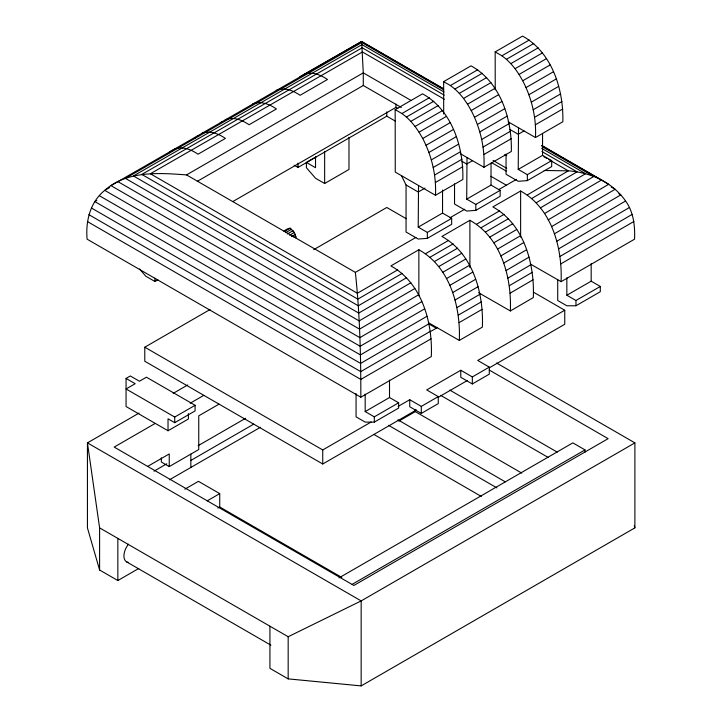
<?xml version="1.0" encoding="UTF-8"?>
<svg xmlns="http://www.w3.org/2000/svg" width="722" height="722" viewBox="0 0 722 722"><rect width="100%" height="100%" fill="white"/><g stroke="black" fill="none" stroke-linecap="round" stroke-linejoin="round"><path stroke-width="1.08" d="M585.01 452.143L585.01 449.896L572.844 442.875L339.042 577.862M360.838 397.208C360.874 355.549 359.836 313.817 355.359 272.384L186.529 174.905C159.03 172.838 127.009 170.518 104.753 190.355C90.124 202.07 85.503 221.221 87.109 239.172L360.838 397.208L431.305 356.56C432.794 323.059 422.199 283.159 390.882 265.922L418.859 249.767C450.158 267.032 460.744 306.922 459.318 340.423L482.368 327.111C483.794 293.61 473.217 253.729 441.918 236.455L469.896 220.3C501.194 237.574 511.772 277.456 510.355 310.956L533.314 297.572C534.74 264.072 524.163 224.181 492.864 206.916L520.625 191.014C551.924 208.279 562.51 248.169 561.084 281.67L634.566 239.172C635.062 225.887 633.618 212.051 625.586 200.978C619.431 192.124 611.002 185.085 601.543 179.995L542.051 145.645M418.525 185.518L418.218 227.132L427.343 232.403L451.674 218.351L451.674 224.307L427.343 238.35L418.218 239.036L406.053 232.015L406.053 184.985L401.495 175.681L395.259 172.098L395.169 109.636L422.541 93.833C452.207 110.15 463.668 147.45 462.847 179.471L435.474 195.274L401.495 175.681M467.008 157.522L466.701 199.146L475.825 204.407L500.156 190.364L500.156 196.312L475.825 210.364L466.701 211.05L454.535 204.028L454.535 183.875M508.117 121.765L518.522 127.776L518.225 169.399L527.349 174.661L551.68 160.618L551.68 166.574L527.349 180.617L518.225 181.303L506.059 174.282L506.059 154.129M168 153.696L170.473 151.43L361.623 41.479L443.543 88.779M195.373 137.893L197.846 135.628M219.858 123.48L221.51 121.964M527.376 194.904L568.313 170.834C579.865 171.665 591.237 174.697 601.543 179.995L544.505 213.559M531.888 198.406L577.058 171.836L541.897 151.539M536.293 202.729L585.596 173.722L541.662 148.353M540.525 207.81L593.8 176.457L542.141 146.629M548.169 219.876L608.691 184.29L541.527 145.519M551.473 226.681L615.153 189.272L611.245 187.016M554.352 233.847L620.812 194.868L618.862 193.74M556.761 241.274L625.586 200.978M476.637 224.19L499.606 210.806M481.159 227.692L504.118 214.308M485.563 232.015L508.532 218.631M489.796 237.096L512.755 223.712M493.776 242.845L516.735 229.461M497.44 249.171L520.409 235.787M500.743 255.967L523.703 242.583M503.622 263.142L526.582 249.758M506.032 270.56L528.991 257.176M507.936 278.123L530.905 264.739M558.666 248.837L629.404 207.512M509.308 285.704L532.267 272.311M510.111 293.168L533.08 279.784M402.217 273.367L357.841 299.143L141.792 174.408L362.2 47.787L444.238 95.151M406.621 277.699L358.302 305.785L133.435 175.96L362.002 44.629L444.021 91.983M410.854 282.78L358.735 313.077L125.42 178.37L361.803 42.508L443.687 89.79M414.825 288.529L359.15 320.902L117.894 181.619M418.489 294.856L359.529 329.133L110.971 185.626L174.146 149.319C182.305 145.817 191.195 149.535 198.018 154.219L225.39 138.416C218.567 133.723 209.678 130.014 201.519 133.507M421.783 301.661L359.872 337.643L104.753 190.355L109.636 187.549M424.653 308.826L360.17 346.28L99.356 195.707M560.037 256.409L632.192 214.371M397.696 269.857L357.372 293.258L150.366 173.749L362.408 51.957L444.382 99.284M427.054 316.236L360.413 354.917L94.862 201.609L96.802 200.49M428.949 323.79L360.603 363.41L91.342 207.954M430.294 331.353L360.747 371.622L88.851 214.651M560.841 263.882L633.925 221.455M186.529 174.905L363.283 72.859L411.098 100.466M197.268 181.348L363.283 85.503L401.342 107.479M232.8 201.573L395.918 107.397L397.867 108.526M443.696 113.995L443.651 81.649L471.024 65.846C500.68 82.155 512.151 119.464 511.329 151.485L483.957 167.287L460.383 153.696M495.229 89.826L495.175 51.903L522.548 36.1C552.204 52.408 563.674 89.718 562.844 121.738L535.471 137.541L518.522 127.776M348.979 137.297L348.979 169.462L324.647 183.505L315.523 178.244L306.399 167.703L306.399 162.441L316.128 156.818M294.161 165.203L298.015 167.432L386.793 116.179L395.539 121.233M395.169 109.636L401.919 113.534L429.292 97.732M443.651 81.649L450.393 85.539L477.765 69.736M495.175 51.903L501.916 55.802L529.289 39.99M401.919 113.534L406.432 117.036L433.805 101.224M450.393 85.539L454.914 89.041L482.287 73.238M501.916 55.802L506.438 59.294L533.811 43.491M406.432 117.036L410.845 121.359L438.218 105.556M454.914 89.041L459.318 93.364L486.691 77.561M506.438 59.294L510.842 63.626L538.215 47.814M410.845 121.359L415.069 126.44L442.442 110.628M459.318 93.364L463.551 98.445L490.924 82.642M510.842 63.626L515.075 68.698L542.448 52.896M139.49 268.927L145.808 276.219L154.932 281.49L157.856 279.802M415.069 126.44L419.049 132.18L446.422 116.377M463.551 98.445L467.531 104.194L494.904 88.391M515.075 68.698L519.055 74.447L546.428 58.644M435.474 195.274C436.449 175.636 431.792 155.907 422.722 138.507L450.095 122.704M483.957 167.287C484.931 147.649 480.265 127.92 471.195 110.52L498.568 94.717M535.471 137.541C536.455 117.903 531.789 98.174 522.719 80.774L550.092 64.971M426.016 145.312L453.389 129.509M474.498 117.316L501.871 101.513M526.022 87.579L553.395 71.767M284.315 231.527L290.109 228.188L294.386 232.403L296.191 238.251M285.867 232.547L291.652 229.199M287.32 233.991L293.114 230.643M428.895 152.477L456.268 136.675M477.377 124.491L504.75 108.688M528.901 94.744L556.274 78.942M289.558 235.192L294.386 232.403M291.498 236.59L295.361 234.361M294.053 237.475L295.984 236.356M431.305 159.905L458.678 144.102M479.787 131.909L507.16 116.107M531.311 102.163L558.684 86.36M433.209 167.468L460.582 151.656M481.691 139.472L509.064 123.67M533.215 109.726L560.588 93.923M434.581 175.04L461.954 159.237M483.063 147.053L510.436 131.251M534.578 117.307L561.951 101.504M416.423 409.915L322.743 463.993L144.788 361.253L144.788 347.21L210.039 309.53M313.727 249.668L386.793 207.485L406.242 218.721M425.032 188.081L418.218 192.016L406.053 184.985M472.54 160.654L466.701 164.02L462.017 161.322M524.064 130.908L518.225 134.274L509.795 129.418M435.393 182.513L462.766 166.71M483.866 154.517L511.239 138.714M535.39 124.78L562.763 108.968M168.027 430.754L126.061 406.522L126.061 378.427L130.312 375.972L139.436 381.243L146.44 377.2L195.102 405.295L195.102 410.917L174.724 422.677L168.027 418.814L168.027 430.754L188.406 418.995L188.406 413.571M418.218 227.132L442.55 213.089L451.674 218.351M466.701 199.146L491.032 185.094L500.156 190.364M518.225 169.399L542.556 155.347L551.68 160.618M355.359 272.384L415.899 237.43M450.086 217.692L464.733 209.236M498.911 189.498L516.492 179.354M139.057 413.065L87.434 442.875L87.434 527.863L99.6 570.01L117.848 580.542L138.759 568.467M173.154 393.382L187.765 384.943M425.61 253.657L448.66 240.345M430.122 257.158L453.172 243.846M434.527 261.481L457.586 248.169M155.113 423.471L114.193 447.089L353.861 585.461L608.123 438.66L489.263 370.043M190.184 403.219L203.821 395.34M126.061 378.427L135.185 383.698L126.061 388.968L174.724 417.063L195.102 405.295M438.759 266.562L461.809 253.251M442.739 272.311L465.789 258.999M219.073 404.103L198.749 415.836L198.749 449.544L169.246 466.583L161.34 462.017L161.34 457.802M446.404 278.638L469.462 265.326M449.707 285.434L472.766 272.122M147.487 466.502L169.246 453.939L169.246 466.583M452.586 292.609L475.636 279.297M153.976 471.186L166.764 463.804M198.171 445.673L245.588 418.291M454.995 300.027L478.054 286.715M190.843 460.437L253.747 424.121M456.9 307.59L479.959 294.278M169.462 479.796L260.516 427.234M458.271 315.162L481.321 301.859M430.926 331.299L437.577 327.463M459.075 322.635L482.134 309.323M431.088 338.798L360.82 379.42L87.434 221.582M184.832 489.191L198.442 481.33L219.732 493.622L219.732 506.97L341.795 577.438M207.214 500.851L219.732 493.622M365.188 394.14L365.188 411.576L389.519 397.524L398.643 402.795L398.643 408.065L374.312 422.108L365.188 422.108L356.063 416.847L356.063 393.553M566.842 277.789L566.842 295.235L591.174 281.183L600.298 286.453L600.298 291.715L575.966 305.767L566.842 305.767L557.718 300.496L557.718 279.432M365.188 411.576L374.312 416.847L398.643 402.795M566.842 295.235L575.966 300.496L600.298 286.453M217.845 508.053L219.732 506.97M144.788 347.21L322.743 449.95L371.072 422.045M398.138 406.423L409.735 399.726L421.296 406.396L438.263 396.595L438.263 403.625L421.296 413.417L409.735 406.748L409.735 399.726M460.771 370.26L460.771 377.281L472.332 383.96L489.299 374.158L489.299 367.137L472.332 376.929L460.771 370.26L426.711 389.925L438.263 396.595M489.606 367.66L564.748 324.277L564.748 310.234L477.747 360.458L489.299 367.137M437.893 397.515L467.17 380.611M398.815 421.134L415.294 411.621L521.735 473.072M352.183 584.324L585.01 449.896M361.162 685.9L634.891 527.863L634.891 442.875L361.162 600.912L288.168 636.732L99.6 527.863L87.434 442.875L361.162 600.912L361.162 685.9L288.168 678.879L269.92 668.337L269.92 626.2M299.919 76.694L361.623 41.479L363.283 72.859L363.283 85.503M303.592 74.583C311.751 71.081 320.64 74.799 327.463 79.492L300.09 95.295C293.267 90.602 284.378 86.884 276.219 90.385M252.556 104.049C260.714 100.548 269.604 104.266 276.427 108.95L249.054 124.762C242.231 120.069 233.341 116.35 225.183 119.852M544.18 170.5L568.313 170.834L548.801 159.571M530.264 263.972L561.084 281.67M478.569 292.708L510.355 310.956M428.498 322.725L459.318 340.423M361.451 41.551L442.243 88.192M543.919 156.755L546.852 158.443M504.786 154.553L506.736 155.681M493.072 160.437L506.736 168.325M491.556 162.612L506.194 171.069M490.843 176.249L506.402 185.238M533.63 292.266L564.748 310.234M306.399 162.441L315.523 167.703L315.523 156.809M428.372 323.646L436.169 328.14M496.565 363.013L634.891 442.875M449.806 390.106L557.222 452.116M440.682 395.376L548.097 457.387M397.948 419.861L505.355 481.881M388.517 425.303L496.907 487.882M374.041 434.509L481.33 496.447M126.603 561.869L270.876 645.161M519.055 74.447L522.719 80.774M467.531 104.194L471.195 110.52M419.049 132.18L422.722 138.507M634.268 525.706L634.891 527.863M591.174 263.747L591.174 281.183M575.966 300.496L575.966 305.767M542.556 133.399L542.556 155.347M527.349 174.661L527.349 180.617M520.625 191.014L520.625 237.087M491.032 163.145L491.032 185.094M475.825 204.407L475.825 210.364M472.332 376.929L472.332 383.96M469.896 220.3L469.896 267.501M442.55 190.039L442.55 213.089M427.343 232.403L427.343 238.35M421.296 406.396L421.296 413.417M418.859 249.767L418.859 295.839M415.294 409.41L415.294 411.621M395.918 104.094L395.918 107.397M389.519 380.088L389.519 397.524M386.793 111.856L386.793 116.179M374.312 416.847L374.312 422.108M324.647 151.349L324.647 183.505M322.743 449.95L322.743 463.993M298.015 163.109L298.015 167.432M288.168 636.732L288.168 678.879M190.843 454.111L190.843 467.459M174.724 417.063L174.724 422.677M154.932 278.16L154.932 281.49M117.848 538.395L117.848 580.542M99.6 527.863L99.6 570.01M284.026 231.23A33.537 19.359 60 0 1 290.109 228.188M128.489 562.447A12.906 7.446 -60 0 1 128.489 544.198"/></g></svg>
